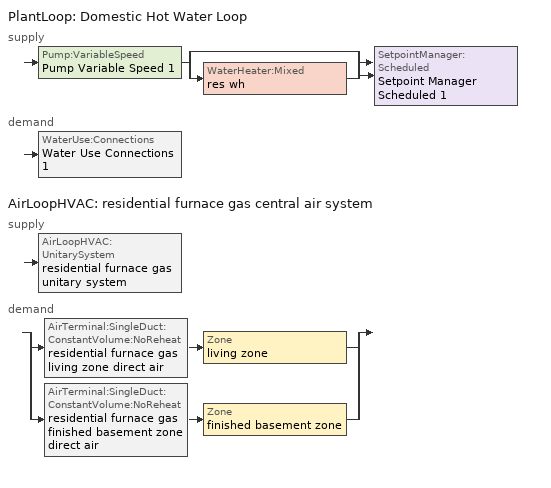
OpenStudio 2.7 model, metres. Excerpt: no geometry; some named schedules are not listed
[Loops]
PlantLoop 'Domestic Hot Water Loop'
 supply: Pump:VariableSpeed 'Pump Variable Speed 1' > split
  | bypass
  | WaterHeater:Mixed 'res wh'
  join > SetpointManager:Scheduled 'Setpoint Manager Scheduled 1'
 demand: WaterUse:Connections 'Water Use Connections 1'
AirLoopHVAC 'residential furnace gas central air system'
 supply: AirLoopHVAC:UnitarySystem 'residential furnace gas unitary system'
 demand: split
  | AirTerminal:SingleDuct:ConstantVolume:NoReheat 'residential furnace gas living zone direct air' > Zone 'living zone'
  | AirTerminal:SingleDuct:ConstantVolume:NoReheat 'residential furnace gas finished basement zone direct air' > Zone 'finished basement zone'
[Sizing:Zone] Zone Cooling Design Supply Air Temperature Input Method=SupplyAirTemperature; Zone Cooling Design Supply Air Temperature {C}=14; Zone Cooling Design Supply Air Temperature Difference {deltaC}=11.11; Zone Heating Design Supply Air Temperature Input Method=SupplyAirTemperature; Zone Heating Design Supply Air Temperature {C}=40; Zone Heating Design Supply Air Temperature Difference {deltaC}=11.11; Zone Cooling Design Supply Air Humidity Ratio {kg-H2O/kg-air}=0.0085; Zone Heating Design Supply Air Humidity Ratio {kg-H2O/kg-air}=0.008; Cooling Design Air Flow Method=DesignDay; Heating Design Air Flow Method=DesignDay; Account for Dedicated Outdoor Air System=No; Dedicated Outdoor Air System Control Strategy=NeutralSupplyAir; Dedicated Outdoor Air Low Setpoint Temperature for Design {C}=autosize; Dedicated Outdoor Air High Setpoint Temperature for Design {C}=autosize
living zone; garage zone; finished basement zone; res ds_1 ret air zone
[Zone equipment]
living zone: residential furnace gas living zone direct air
finished basement zone: residential furnace gas finished basement zone direct air
[PlantLoop]
Domestic Hot Water Loop: Glycol Concentration=0; Maximum Loop Flow Rate {m3/s}=0.01; Plant Loop Volume {m3}=0.003; Load Distribution Scheme=Optimal
[Sizing:Plant]
Domestic Hot Water Loop: Loop Type=Heating; Design Loop Exit Temperature {C}=52.6667; Loop Design Temperature Difference {deltaC}=5.55556; Sizing Option=NonCoincident; Zone Timesteps in Averaging Window=1; Coincident Sizing Factor Mode=None
[Pump:VariableSpeed]
Pump Variable Speed 1: Rated Flow Rate {m3/s}=0.01; Rated Pump Head {Pa}=1; Rated Power Consumption {W}=0; Motor Efficiency=1; Fraction of Motor Inefficiencies to Fluid Stream=0; Coefficient 1 of the Part Load Performance Curve=0; Coefficient 2 of the Part Load Performance Curve=1; Coefficient 3 of the Part Load Performance Curve=0; Coefficient 4 of the Part Load Performance Curve=0; Pump Control Type=Intermittent; Skin Loss Radiative Fraction=0.5; Design Power Sizing Method=PowerPerFlowPerPressure; Design Electric Power per Unit Flow Rate {W/(m3/s)}=348701.1; Design Shaft Power per Unit Flow Rate per Unit Head {W-s/m3-Pa}=1.28205; Design Minimum Flow Rate Fraction=0
[SetpointManager:Scheduled]
Setpoint Manager Scheduled 1: Control Variable=Temperature; Schedule=dhw temp
[WaterHeater:Mixed]
res wh: Tank Volume {m3}=0.143846; Setpoint Temperature Schedule=WH Setpoint Temp; Deadband Temperature Difference {deltaC}=2; Maximum Temperature Limit {C}=99; Heater Control Type=Cycle; Heater Maximum Capacity {W}=11722.8; Heater Minimum Capacity {W}=0; Heater Fuel Type=NaturalGas; Heater Thermal Efficiency=0.773298; Off Cycle Parasitic Fuel Consumption Rate {W}=0; Off Cycle Parasitic Fuel Type=Electricity; Off Cycle Parasitic Heat Fraction to Tank=0; On Cycle Parasitic Fuel Consumption Rate {W}=0; On Cycle Parasitic Fuel Type=Electricity; On Cycle Parasitic Heat Fraction to Tank=0; Ambient Temperature Indicator=ThermalZone; Ambient Temperature Thermal Zone=finished basement zone; Off Cycle Loss Coefficient to Ambient Temperature {W/K}=4.15693; Off Cycle Loss Fraction to Thermal Zone=0.64; On Cycle Loss Coefficient to Ambient Temperature {W/K}=4.15693; On Cycle Loss Fraction to Thermal Zone=1; Use Side Effectiveness=1; Source Side Effectiveness=1; Use Side Design Flow Rate {m3/s}=autosize; Source Side Design Flow Rate {m3/s}=autosize; Indirect Water Heating Recovery Time {hr}=1.5; Source Side Flow Control Mode=IndirectHeatPrimarySetpoint
[WaterUse:Connections]
Water Use Connections 1: Water Use Equipment Name 1=residential shower; Water Use Equipment Name 2=residential sink; Water Use Equipment Name 3=residential bath; Water Use Equipment Name 4=residential shower dist=0.0; Water Use Equipment Name 5=residential sink dist=0.0; Water Use Equipment Name 6=residential bath dist=0.0; Water Use Equipment Name 7=residential dishwasher; Water Use Equipment Name 8=residential clothes washer
[WaterUse:Equipment:Definition]
Name | Peak Flow Rate {m3/s} | Target Temperature Schedule
residential shower | 0.000274695 | residential shower temperature schedule
residential sink | 0.000212399 | residential sink temperature schedule
residential bath | 0.000429619 | residential bath temperature schedule
residential shower dist=0.0 | 0 | residential shower temperature schedule
residential sink dist=0.0 | 0 | residential sink temperature schedule
residential bath dist=0.0 | 0 | residential bath temperature schedule
residential dishwasher | 6.66818e-05 | residential dishwasher temperature schedule
residential clothes washer | 0.000697118 | residential clothes washer temperature schedule
[WaterUse:Equipment] Space=finished attic space
Name | Water Use Equipment Definition | Flow Rate Fraction Schedule
residential shower | residential shower | residential shower schedule
residential sink | residential sink | residential sink schedule
residential bath | residential bath | residential bath schedule
residential shower dist=0.0 | residential shower dist=0.0 | residential shower schedule
residential sink dist=0.0 | residential sink dist=0.0 | residential sink schedule
residential bath dist=0.0 | residential bath dist=0.0 | residential bath schedule
residential dishwasher | residential dishwasher | residential dishwasher schedule
residential clothes washer | residential clothes washer | residential clothes washer schedule
[OtherEquipment:Definition] Design Level Calculation Method=EquipmentLevel
Name | Design Level {W} | Fraction Latent | Fraction Radiant | Fraction Lost
residential shower | 7899.46 | 0.487197 | 0 | 0
residential sink | 2132.88 | 0.312222 | 0 | 0
residential bath | 6337.27 | 0 | 0 | 0
res ds_1 sup s lk to lv equip; res ds_1 sup lat lk to lv equip; res ds_1 sup d cn to lv equip; res ds_1 sup d cn to ah equip; res ds_1 ret d cn to pl equip; res ds_1 ret d cn to ah equip; res ds_1 sup s lk to ah equip; res ds_1 sup lat lk to ah equip; res ds_1 ret s lk equip; res ds_1 ret lat lk equip | 0
[Coil:Heating:Gas]
residential furnace gas heating coil: Availability Schedule=residential heating season; Gas Burner Efficiency=0.78; Nominal Capacity {W}=29307.1; Parasitic Electric Load {W}=76; Parasitic Gas Load {W}=0; Fuel Type=NaturalGas
[Fan:OnOff]
residential furnace gas supply fan: Availability Schedule=Always On Discrete; Fan Total Efficiency=0.75; Pressure Rise {Pa}=794.58; Maximum Flow Rate {m3/s}=autosize; Motor Efficiency=1; Motor In Airstream Fraction=1; Fan Power Ratio Function of Speed Ratio Curve=Fan On Off Power Curve; Fan Efficiency Ratio Function of Speed Ratio Curve=Fan On Off Efficiency Curve
[AirLoopHVAC:UnitarySystem]
residential furnace gas unitary system: Control Type=Load; Controlling Zone or Thermostat Location=living zone; Dehumidification Control Type=None; Availability Schedule=Always On Discrete; Supply Fan=residential furnace gas supply fan; Fan Placement=BlowThrough; Supply Air Fan Operating Mode Schedule=Always Off Discrete; Heating Coil=residential furnace gas heating coil; DX Heating Coil Sizing Ratio=1; Use DOAS DX Cooling Coil=No; DOAS DX Cooling Coil Leaving Minimum Air Temperature {C}=2; Latent Load Control=SensibleOnlyLoadControl; Supply Air Flow Rate During Cooling Operation {m3/s}=1e-007; Supply Air Flow Rate During Heating Operation {m3/s}=autosize; Supply Air Flow Rate When No Cooling or Heating is Required {m3/s}=0; Maximum Supply Air Temperature {C}=48.8889; Maximum Outdoor Dry-Bulb Temperature for Supplemental Heater Operation {C}=21; Maximum Cycling Rate {cycles/hr}=2.5; Heat Pump Time Constant {s}=60; Fraction of On-Cycle Power Use=0.01; Heat Pump Fan Delay Time {s}=60; Ancilliary On-Cycle Electric Power {W}=0; Ancilliary Off-Cycle Electric Power {W}=0
[AirLoopHVAC]
residential furnace gas central air system: Availability Schedule=Always On Discrete; Design Supply Air Flow Rate {m3/s}=AutoSize
[Sizing:System]
residential furnace gas central air system: Type of Load to Size On=Sensible; Design Outdoor Air Flow Rate {m3/s}=Autosize; Central Heating Maximum System Air Flow Ratio=0.3; Preheat Design Temperature {C}=7; Preheat Design Humidity Ratio {kg-H2O/kg-Air}=0.008; Precool Design Temperature {C}=12.8; Precool Design Humidity Ratio {kg-H2O/kg-Air}=0.008; Central Cooling Design Supply Air Temperature {C}=12.8; Central Heating Design Supply Air Temperature {C}=16.7; Sizing Option=NonCoincident; 100% Outdoor Air in Cooling=Yes; 100% Outdoor Air in Heating=Yes; Central Cooling Design Supply Air Humidity Ratio {kg-H2O/kg-Air}=0.0085; Central Heating Design Supply Air Humidity Ratio {kg-H2O/kg-Air}=0.008; Cooling Design Air Flow Method=DesignDay; Cooling Design Air Flow Rate {m3/s}=0; Heating Design Air Flow Method=DesignDay; Heating Design Air Flow Rate {m3/s}=0; System Outdoor Air Method=ZoneSum; Zone Maximum Outdoor Air Fraction=1; Cooling Supply Air Flow Rate Per Floor Area {m3/s-m2}=0.00996765; Cooling Fraction of Autosized Cooling Supply Air Flow Rate=1; Cooling Supply Air Flow Rate Per Unit Cooling Capacity {m3/s-W}=3.94755e-05; Heating Supply Air Flow Rate Per Floor Area {m3/s-m2}=0.00996765; Heating Fraction of Autosized Heating Supply Air Flow Rate=1; Heating Fraction of Autosized Cooling Supply Air Flow Rate=1; Heating Supply Air Flow Rate Per Unit Heating Capacity {m3/s-W}=3.15882e-05; Cooling Design Capacity Method=CoolingDesignCapacity; Cooling Design Capacity {W}=autosize; Cooling Design Capacity Per Floor Area {W/m2}=234.7; Fraction of Autosized Cooling Design Capacity=1; Heating Design Capacity Method=HeatingDesignCapacity; Heating Design Capacity {W}=autosize; Heating Design Capacity Per Floor Area {W/m2}=157; Fraction of Autosized Heating Design Capacity=1; Central Cooling Capacity Control Method=OnOff
[AirTerminal:SingleDuct:ConstantVolume:NoReheat] Availability Schedule=Always On Discrete; Maximum Air Flow Rate {m3/s}=AutoSize
residential furnace gas living zone direct air; residential furnace gas finished basement zone direct air
[ElectricEquipment:Definition] Design Level Calculation Method=EquipmentLevel
Name | Design Level {W} | Fraction Latent | Fraction Radiant | Fraction Lost
residential dishwasher | 8743.86 | 0.15 | 0.36 | 0.25
residential clothes washer | 7800.9 | 0 | 0.48 | 0.2
res infil_1 house fan; res infil_1 range fan; res infil_1 bath fan | 0 | 0 | 0 | 1
[EnergyManagementSystem:Sensor]
Name | Output Variable or Output Meter Index Key | Output Variable or Output Meter
residential_ceiling_fan_sched_val_sensor | residential ceiling fan schedule | Schedule Value
residential_ceiling_fan_tin_sensor; res_af_1_tin_s | living zone | Zone Mean Air Temperature
res_nv_pb_s |  | Site Outdoor Air Barometric Pressure
res_af_vw_s |  | Site Wind Speed
res_nv_wt_s |  | Site Outdoor Air Humidity Ratio
res_af_1_tt_s | living zone | Zone Outdoor Air Drybulb Temperature
res_nv_1_nva_s | res nv_1 avail schedule | Schedule Value
res_nv_1_sp_s | res nv_1 temp schedule | Schedule Value
res_ds_1_win_s | living zone | Zone Mean Air Humidity Ratio
res_ds_1_ah_mfr_s | Node 18 | System Node Mass Flow Rate
res_ds_1_fan_rtf_s | residential furnace gas supply fan | Fan Runtime Fraction
res_ds_1_ah_vfr_s | Node 18 | System Node Current Density Volume Flow Rate
res_ds_1_ah_tt_s | Node 18 | System Node Temperature
res_ds_1_ra_t_s | Node 21 | System Node Temperature
res_ds_1_ah_wt_s | Node 18 | System Node Humidity Ratio
res_ds_1_ra_w_s | Node 21 | System Node Humidity Ratio
res_ds_1_ah_t_s | garage zone | Zone Air Temperature
res_ds_1_ah_w_s | garage zone | Zone Mean Air Humidity Ratio
res_infil_1_range_sch_s | res mv_1 range exhaust schedule | Schedule Value
res_infil_1_bath_sch_s | res mv_1 bath exhaust schedule | Schedule Value
res_infil_1_dryer_sch_s | res mv_1 dryer exhaust schedule | Schedule Value
res_infil_1_wh_sch_s | Always On Discrete | Schedule Value
[EnergyManagementSystem:Actuator]
Name | Actuated Component | Actuated Component Type | Actuated Component Control Type
residential_ceiling_fan_sched_override | residential ceiling fan master | Schedule:Constant | Schedule Value
res_nv_1_flow_act | res nv_1 flow | Zone Infiltration | Air Exchange Flow Rate
res_ds_1_sup_s_lk_to_lv_equip_act | res ds_1 sup s lk to lv equip | OtherEquipment | Power Level
res_ds_1_sup_lat_lk_to_lv_equip_act | res ds_1 sup lat lk to lv equip | OtherEquipment | Power Level
res_ds_1_sup_d_cn_to_lv_equip_act | res ds_1 sup d cn to lv equip | OtherEquipment | Power Level
res_ds_1_sup_d_cn_to_ah_equip_act | res ds_1 sup d cn to ah equip | OtherEquipment | Power Level
res_ds_1_ret_d_cn_to_pl_equip_act | res ds_1 ret d cn to pl equip | OtherEquipment | Power Level
res_ds_1_ret_d_cn_to_ah_equip_act | res ds_1 ret d cn to ah equip | OtherEquipment | Power Level
res_ds_1_sup_s_lk_to_ah_equip_act | res ds_1 sup s lk to ah equip | OtherEquipment | Power Level
res_ds_1_sup_lat_lk_to_ah_equip_act | res ds_1 sup lat lk to ah equip | OtherEquipment | Power Level
res_ds_1_ret_s_lk_equip_act | res ds_1 ret s lk equip | OtherEquipment | Power Level
res_ds_1_ret_lat_lk_equip_act | res ds_1 ret lat lk equip | OtherEquipment | Power Level
res_ds_1_ah_to_liv_mix_act | res ds_1 ah to liv mix | ZoneMixing | Air Exchange Flow Rate
res_ds_1_liv_to_ah_mix_act | res ds_1 liv to ah mix | ZoneMixing | Air Exchange Flow Rate
res_infil_1_house_fan_act | res infil_1 house fan | ElectricEquipment | Electric Power Level
res_infil_1_range_fan_act | res infil_1 range fan | ElectricEquipment | Electric Power Level
res_infil_1_bath_fan_act | res infil_1 bath fan | ElectricEquipment | Electric Power Level
res_infil_1_flow_act | res infil_1 flow | Zone Infiltration | Air Exchange Flow Rate
[EnergyManagementSystem:Program]
residential_ceiling_fan_schedule_program: If residential_ceiling_fan_sched_val_sensor == 0; Set residential_ceiling_fan_sched_override = 0; ElseIf residential_ceiling_fan_tin_sensor < 24.389; Set residential_ceiling_fan_sched_override = 0; Else; Set residential_ceiling_fan_sched_override = 1; EndIf
res_nv_1_program: Set Tdiff = res_af_1_tin_s-res_af_1_tt_s; Set dT = (@Abs Tdiff); Set pt = (@RhFnTdbWPb res_af_1_tt_s res_nv_wt_s res_nv_pb_s); Set NVA = 13443.315417397203; Set Cs = 0.00024368211684197043; Set Cw = 0.00010154062060280269; Set MNV = 2.518405946420485; Set MHR = 0.0115; Set MRH = 0.7; Set temp1 = (res_nv_1_nva_s*NVA); Set SGNV = temp1*((((Cs*dT)+(Cw*(res_af_vw_s^2)))^0.5)/1000); If (res_nv_wt_s<MHR) && (pt<MRH) && (res_af_1_tin_s>res_nv_1_sp_s); Set temp2 = (res_af_1_tin_s-res_nv_1_sp_s); Set NVadj1 = temp2/(res_af_1_tin_s-res_af_1_tt_s); Set NVadj2 = (@Min NVadj1 1); Set NVadj3 = (@Max NVadj2 0); Set NVadj = SGNV*NVadj3; Set res_nv_1_flow_act = (@Min NVadj MNV); Else; Set res_nv_1_flow_act = 0; EndIf
res_ds_1_program: Set res_ds_1_ah_mfr = res_ds_1_ah_mfr_s; Set res_ds_1_fan_rtf = res_ds_1_fan_rtf_s; Set res_ds_1_ah_vfr = res_ds_1_ah_vfr_s; Set res_ds_1_ah_tt = res_ds_1_ah_tt_s; Set res_ds_1_ah_wt = res_ds_1_ah_wt_s; Set res_ds_1_ra_t = res_ds_1_ra_t_s; Set res_ds_1_ra_w = res_ds_1_ra_w_s; Set res_ds_1_ah_t = res_ds_1_ah_t_s; Set res_ds_1_ah_w = res_ds_1_ah_w_s; Run res_ds_1_lk_subrout; Set res_ds_1_sup_s_lk_to_lv_equip_act = res_ds_1_sup_s_lk_to_lv; Set res_ds_1_sup_lat_lk_to_lv_equip_act = res_ds_1_sup_lat_lk_to_lv; Set res_ds_1_sup_d_cn_to_lv_equip_act = res_ds_1_sup_d_cn_to_lv; Set res_ds_1_sup_d_cn_to_ah_equip_act = res_ds_1_sup_d_cn_to_ah; Set res_ds_1_sup_s_lk_to_ah_equip_act = res_ds_1_sup_s_lk_to_ah; Set res_ds_1_sup_lat_lk_to_ah_equip_act = res_ds_1_sup_lat_lk_to_ah; Set res_ds_1_ret_s_lk_equip_act = res_ds_1_ret_s_lk; Set res_ds_1_ret_lat_lk_equip_act = res_ds_1_ret_lat_lk; Set res_ds_1_ret_d_cn_to_pl_equip_act = res_ds_1_ret_d_cn_to_pl; Set res_ds_1_ret_d_cn_to_ah_equip_act = res_ds_1_ret_d_cn_to_ah; Set res_ds_1_ah_to_liv_mix_act = res_ds_1_ah_to_liv; Set res_ds_1_liv_to_ah_mix_act = res_ds_1_liv_to_ah
res_infil_1_program: Set p_m = 0.14; Set p_s = 0.22; Set s_m = 270; Set s_s = 370; Set z_m = 9.99744; Set z_s = 6.629400000094741; Set f_t = (((s_m/z_m)^p_m)*((z_s/s_s)^p_s)); Set Tdiff = res_af_1_tin_s-res_af_1_tt_s; Set dT = @Abs Tdiff; Set c = 0.0697; Set Cs = 0.092; Set Cw = 0.1406; Set n = 0.67; Set sft = (f_t*0.5); Set temp1 = ((c*Cw)*((sft*res_af_vw_s)^(2*n)))^2; Set Qn = (((c*Cs*(dT^n))^2)+temp1)^0.5; Set Tdiff = res_af_1_tin_s-res_af_1_tt_s; Set dT = @Abs Tdiff; Set QWHV = res_infil_1_wh_sch_s*0.0302; Set Qrange = res_infil_1_range_sch_s*0.0472; Set Qdryer = res_infil_1_dryer_sch_s*0.0472; Set Qbath = res_infil_1_bath_sch_s*0.0472; Set QhpwhOut = 0; Set QhpwhIn = 0; Set QductsOut = res_ds_1_lk_ret_fan_equiv; Set QductsIn = res_ds_1_lk_sup_fan_equiv; Set Qout = QWHV+Qrange+Qbath+Qdryer+QhpwhOut+QductsOut; Set Qin = QhpwhIn+QductsIn; Set Qu = (@Abs (Qout-Qin)); Set Qb = (@Min Qout Qin); Set faneff_wh = 0.9438948864000002; Set res_infil_1_house_fan_act = (QWHV*300)/faneff_wh; Set faneff_sp = 0.4719474432000001; Set res_infil_1_range_fan_act = (Qrange*300)/faneff_sp; Set res_infil_1_bath_fan_act = (Qbath*300)/faneff_sp; Set Q_acctd_for_elsewhere = QhpwhOut+QhpwhIn+QductsOut+QductsIn; Set res_infil_1_flow_act = (((Qu^2)+(Qn^2))^0.5)-Q_acctd_for_elsewhere; Set res_infil_1_flow_act = (@Max res_infil_1_flow_act 0)
[EnergyManagementSystem:ProgramCallingManager]
residential ceiling fan program calling manager: BeginTimestepBeforePredictor; residential_ceiling_fan_schedule_program
res af_1 program calling manager: BeginTimestepBeforePredictor; res_infil_1_program; res_nv_1_program
res ds_1 program calling manager: EndOfSystemTimestepAfterHVACReporting; res_ds_1_program
[AirLoopHVAC:ReturnPlenum]
Air Loop HVAC Return Plenum 1: ThermalZone=res ds_1 ret air zone
[EnergyManagementSystem:Subroutine]
res_ds_1_lk_subrout: Set f_sup = 0.13696303696303697; Set f_ret = 0.10009990009990012; Set f_OA = 0.036863136863136844; Set oafrate = f_OA * res_ds_1_ah_vfr; Set suplkfrate = f_sup * res_ds_1_ah_vfr; Set retlkfrate = f_ret * res_ds_1_ah_vfr; Set res_ds_1_ah_to_liv = (@Abs (suplkfrate-retlkfrate-oafrate)); Set res_ds_1_liv_to_ah = 0; Set res_ds_1_lk_sup_fan_equiv = 0; Set res_ds_1_lk_ret_fan_equiv = oafrate; If res_ds_1_ah_mfr>0; Set h_SA = (@HFnTdbW res_ds_1_ah_tt res_ds_1_ah_wt); Set h_AHZone = (@HFnTdbW res_ds_1_ah_t res_ds_1_ah_w); Set h_RA = (@HFnTdbW res_ds_1_ra_t res_ds_1_ra_w); Set h_fg = (@HfgAirFnWTdb res_ds_1_ah_wt res_ds_1_ah_tt); Set SALeakageQtot = f_sup * res_ds_1_ah_mfr*(h_RA - h_SA); Set temp1 = h_fg*(res_ds_1_ra_w-res_ds_1_ah_wt); Set res_ds_1_sup_lat_lk_to_lv = f_sup*res_ds_1_ah_mfr*temp1; Set res_ds_1_sup_s_lk_to_lv = SALeakageQtot-res_ds_1_sup_lat_lk_to_lv; Set eTm = (res_ds_1_fan_rtf/(res_ds_1_ah_mfr*1006.0))*137.311; Set eTm = 0-eTm; Set temp4 = res_ds_1_ah_t; Set tsup = temp4+((res_ds_1_ah_tt-res_ds_1_ah_t)*(@Exp eTm)); Set temp5 = tsup-res_ds_1_ah_tt; Set res_ds_1_sup_d_cn_to_lv = res_ds_1_ah_mfr*1006.0*temp5; Set res_ds_1_sup_d_cn_to_ah = 0-res_ds_1_sup_d_cn_to_lv; Set eTm = (res_ds_1_fan_rtf/(res_ds_1_ah_mfr*1006.0))*200.686; Set eTm = 0-eTm; Set temp6 = res_ds_1_ah_t; Set tret = temp6+((res_ds_1_ra_t-res_ds_1_ah_t)*(@Exp eTm)); Set temp7 = tret-res_ds_1_ra_t; Set res_ds_1_ret_d_cn_to_pl = res_ds_1_ah_mfr*1006.0*temp7; Set res_ds_1_ret_d_cn_to_ah = 0-res_ds_1_ret_d_cn_to_pl; Set res_ds_1_ret_lat_lk = 0; Set temp2 = (res_ds_1_ah_t-res_ds_1_ra_t); Set res_ds_1_ret_s_lk = f_ret*res_ds_1_ah_mfr*1006.0*temp2; Set QtotLeakToAHZn = f_sup*res_ds_1_ah_mfr*(h_SA-h_AHZone); Set temp3 = (res_ds_1_ah_wt-res_ds_1_ah_w); Set res_ds_1_sup_lat_lk_to_ah = f_sup*res_ds_1_ah_mfr*h_fg*temp3; Set res_ds_1_sup_s_lk_to_ah = QtotLeakToAHZn-res_ds_1_sup_lat_lk_to_ah; Else; Set res_ds_1_sup_lat_lk_to_lv = 0; Set res_ds_1_sup_s_lk_to_lv = 0; Set res_ds_1_sup_d_cn_to_lv = 0; Set res_ds_1_sup_d_cn_to_ah = 0; Set res_ds_1_ret_d_cn_to_pl = 0; Set res_ds_1_ret_d_cn_to_ah = 0; Set res_ds_1_ret_lat_lk = 0; Set res_ds_1_ret_s_lk = 0; Set res_ds_1_sup_lat_lk_to_ah = 0; Set res_ds_1_sup_s_lk_to_ah = 0; EndIf
[Schedule:Ruleset]
Name | Default Day Schedule
residential shower schedule | Schedule Day 4
residential sink schedule | Schedule Day 5
residential bath schedule | Schedule Day 6
residential heating season | Schedule Day 8
residential ceiling fan schedule | Schedule Day 11
residential dishwasher schedule | Schedule Day 15
residential clothes washer schedule | Schedule Day 16
res nv_1 temp schedule | Schedule Day 20
res nv_1 avail schedule | Schedule Day 21
res mv_1 range exhaust schedule | Schedule Day 22
res mv_1 bath exhaust schedule | Schedule Day 23
res mv_1 dryer exhaust schedule | Schedule Day 24
[Schedule:Day]
Schedule Day 4; Schedule Day 8: 24, 0, 0
residential heating season allday1; residential heating season allday2; residential heating season allday3; residential heating season allday4; residential heating season allday5; residential heating season allday6; residential heating season allday7; residential heating season allday8; residential heating season allday9; residential heating season allday10; residential heating season allday11; residential heating season allday12: 24, 0, 1
[Schedule:Rule] Schedule Ruleset=residential heating season; Apply Sunday=Yes; Apply Monday=Yes; Apply Tuesday=Yes; Apply Wednesday=Yes; Apply Thursday=Yes; Apply Friday=Yes; Apply Saturday=Yes; Date Specification Type=DateRange; Start Day=1
Name | Rule Order | Day Schedule | Start Month | End Month | End Day
residential heating season allday ruleset1 | 11 | residential heating season allday1 | 1 | 1 | 31
residential heating season allday ruleset2 | 10 | residential heating season allday2 | 2 | 2 | 28
residential heating season allday ruleset3 | 9 | residential heating season allday3 | 3 | 3 | 31
residential heating season allday ruleset4 | 8 | residential heating season allday4 | 4 | 4 | 30
residential heating season allday ruleset5 | 7 | residential heating season allday5 | 5 | 5 | 31
residential heating season allday ruleset6 | 6 | residential heating season allday6 | 6 | 6 | 30
residential heating season allday ruleset7 | 5 | residential heating season allday7 | 7 | 7 | 31
residential heating season allday ruleset8 | 4 | residential heating season allday8 | 8 | 8 | 31
residential heating season allday ruleset9 | 3 | residential heating season allday9 | 9 | 9 | 30
residential heating season allday ruleset10 | 2 | residential heating season allday10 | 10 | 10 | 31
residential heating season allday ruleset11 | 1 | residential heating season allday11 | 11 | 11 | 30
residential heating season allday ruleset12 | 0 | residential heating season allday12 | 12 | 12 | 31
[Schedule:Constant]
Name | Value
dhw temp; WH Setpoint Temp | 52.6667
Always On Discrete; residential ceiling fan master | 1
residential shower temperature schedule; residential sink temperature schedule; residential bath temperature schedule | 43.3333
Always Off Discrete | 0
residential dishwasher temperature schedule | 51.6667
residential clothes washer temperature schedule | 33.6111
[Curve:Exponent]
Fan On Off Power Curve: Coefficient1 Constant=1; Coefficient2 Constant=0; Coefficient3 Constant=0; Minimum Value of x=0; Maximum Value of x=1
[Curve:Cubic]
Fan On Off Efficiency Curve: Coefficient1 Constant=1; Coefficient2 x=0; Coefficient3 x**2=0; Coefficient4 x**3=0; Minimum Value of x=0; Maximum Value of x=1
